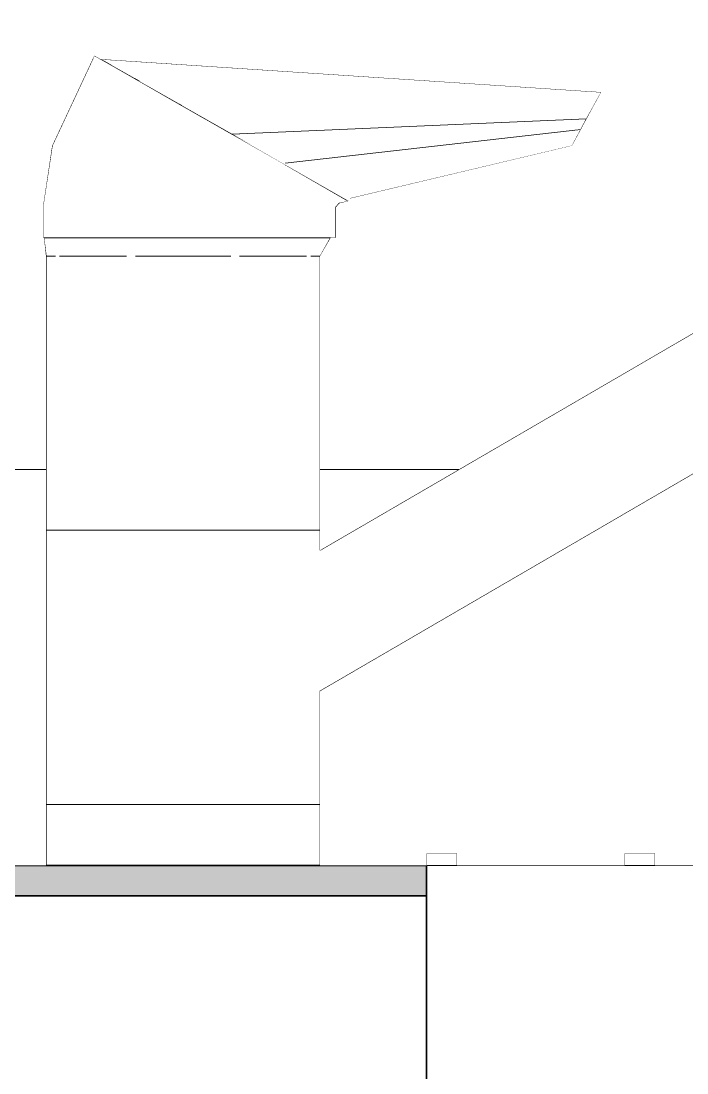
# Model space of a CAD drawing. Header units: millimetres. Extents: x -48147 to 1414029, y -496296 to 18123.
# Drawn here: x 1400560.2 to 1400669.5, y -477805.8 to -477633.2 of the extents above; entities that cross this region are included whole.
import ezdxf

# ---------------------------------------------------------------- set-up
doc = ezdxf.new("R2010")
doc.units = ezdxf.units.MM
doc.header["$MEASUREMENT"] = 0
doc.linetypes.add('Wipeout_Contour', pattern=[1000, 0, -1000])
for name, color, linetype in [('New_A-25-M_Wall_Ext', 7, 'Continuous'), ('New_A-25-M_Wall_Int', 7, 'Continuous'), ('New_A-35-M_FFE_Sanitary', 7, 'Continuous')]:
    doc.layers.add(name, color=color, linetype=linetype)
doc.layers.add('New_A-25-M_Wall_Ext_Pen_No__104', color=7, linetype='Continuous', lineweight=15, true_color=0xa6a6a6)
doc.layers.add('New_A-25-M_Wall_Ext_Pen_No__44', color=7, linetype='Continuous', lineweight=35, true_color=0x444444)
doc.layers.add('New_A-25-M_Wall_Ext_Pen_No__4', color=7, linetype='Continuous', lineweight=20)
doc.layers.add('New_A-35-M_FFE_Sanitary_Pen_No__89', color=8, linetype='Continuous', lineweight=20)

# ---------------------------------------------------------------- blocks, each defined once
blk = doc.blocks.new('Section Elem_195_2', base_point=(1372879, -490836.73))
at = {"color": 254, "linetype": 'Wipeout_Contour', "lineweight": 0, "ltscale": 115446099.1114904}
blk.add_wipeout([(1401266.78, -476111.73), (1400506.85, -476111.73), (1400506.85, -476366.73), (1400856.79, -476366.73), (1400856.79, -476367.73), (1400876.79, -476367.73), (1400876.79, -476936.73), (1400886.79, -476936.73), (1400890.68, -476937.24), (1400894.29, -476938.74), (1400897.4, -476941.13), (1400899.78, -476944.23), (1400901.28, -476947.85), (1400901.79, -476951.73), (1400901.79, -477021.73), (1400901.28, -477025.61), (1400899.78, -477029.23), (1400897.4, -477032.34), (1400894.29, -477034.72), (1400890.68, -477036.22), (1400886.79, -477036.73), (1400876.79, -477036.73), (1400876.79, -477086.73), (1400506.85, -477086.73), (1400506.85, -477124.73), (1400806.71, -477124.73), (1400806.71, -477415.73), (1400686.71, -477415.73), (1400686.71, -477674.97), (1400728.88, -477650.44), (1400760.44, -477641.73), (1400790.85, -477641.73), (1400797.11, -477644.42), (1400799.79, -477650.68), (1400799.79, -477666.73), (1400779.79, -477666.73), (1400779.79, -477661.73), (1400763.15, -477661.73), (1400736.7, -477669.03), (1400686.71, -477698.11), (1400686.71, -477706.73), (1400971.79, -477706.73), (1400971.79, -477771.73), (1400984.29, -477771.73), (1400984.29, -477769.73), (1400989.29, -477769.73), (1400989.29, -477771.73), (1401016.79, -477771.73), (1401016.79, -477769.73), (1401021.79, -477769.73), (1401021.79, -477771.73), (1401076.79, -477771.73), (1401076.79, -477776.73), (1401106.79, -477776.73), (1401106.79, -477816.73), (1401036.79, -477816.73), (1401036.79, -477817.73), (1401056.79, -477817.73), (1401056.79, -477946.73), (1401036.79, -477946.73), (1401036.79, -477947.73), (1401056.79, -477947.73), (1401056.79, -478046.73), (1401066.79, -478046.73), (1401072.53, -478047.87), (1401077.4, -478051.13), (1401080.65, -478055.99), (1401081.79, -478061.73), (1401081.79, -478131.73), (1401080.65, -478137.47), (1401077.4, -478142.34), (1401072.53, -478145.59), (1401066.79, -478146.73), (1401056.79, -478146.73), (1401056.79, -478536.73), (1401036.79, -478536.73), (1401036.79, -478686.73), (1401266.78, -478686.73)], dxfattribs=at).dxf.layer = 'New_A-25-M_Wall_Int'
blk = doc.blocks.new('Section Elem_244_2', base_point=(1372879, -490836.73))
at = {"color": 254, "linetype": 'Wipeout_Contour', "lineweight": 0, "ltscale": 4439333.94168092}
blk.add_wipeout([(1400571.99, -477639.33), (1400573.23, -477639.41), (1400572.22, -477638.83)], dxfattribs=at).dxf.layer = 'New_A-25-M_Wall_Ext'
at = {"color": 254, "linetype": 'Wipeout_Contour', "lineweight": 0, "ltscale": 5919246.524158891}
blk.add_wipeout([(1400564.29, -477771.73), (1400565.06, -477771.73), (1400565.06, -477761.73), (1400564.29, -477761.73)], dxfattribs=at).dxf.layer = 'New_A-25-M_Wall_Ext'
at = {"color": 254, "linetype": 'Wipeout_Contour', "lineweight": 0, "ltscale": 5920377.688096399}
blk.add_wipeout([(1401006.79, -477971.73), (1401006.79, -477776.73), (1400646.79, -477776.73), (1400646.79, -477971.73)], dxfattribs=at).dxf.layer = 'New_A-25-M_Wall_Ext'
at = {"color": 254, "linetype": 'Wipeout_Contour', "lineweight": 0, "ltscale": 5919252.230157773}
blk.add_wipeout([(1400565.06, -477771.73), (1400567.31, -477771.73), (1400567.31, -477761.73), (1400565.06, -477761.73)], dxfattribs=at).dxf.layer = 'New_A-25-M_Wall_Ext'
at = {"color": 254, "linetype": 'Wipeout_Contour', "lineweight": 0, "ltscale": 5919681.760850897}
blk.add_wipeout([(1400646.79, -477971.73), (1400646.79, -477776.73), (1400639.14, -477776.73), (1400639.14, -477971.73)], dxfattribs=at).dxf.layer = 'New_A-25-M_Wall_Ext'
at = {"color": 254, "linetype": 'Wipeout_Contour', "lineweight": 0, "ltscale": 5919211.011454621}
blk.add_wipeout([(1400564.29, -477761.73), (1400565.06, -477761.73), (1400565.06, -477716.73), (1400564.29, -477716.73)], dxfattribs=at).dxf.layer = 'New_A-25-M_Wall_Ext'
at = {"color": 254, "linetype": 'Wipeout_Contour', "lineweight": 0, "ltscale": 5919263.253303697}
blk.add_wipeout([(1400567.31, -477771.73), (1400570.88, -477771.73), (1400570.88, -477761.73), (1400567.31, -477761.73)], dxfattribs=at).dxf.layer = 'New_A-25-M_Wall_Ext'
at = {"color": 254, "linetype": 'Wipeout_Contour', "lineweight": 0, "ltscale": 5919654.991738098}
blk.add_wipeout([(1400639.14, -477971.73), (1400639.14, -477776.73), (1400632.65, -477776.73), (1400632.65, -477971.73)], dxfattribs=at).dxf.layer = 'New_A-25-M_Wall_Ext'
at = {"color": 254, "linetype": 'Wipeout_Contour', "lineweight": 0, "ltscale": 5919216.717487736}
blk.add_wipeout([(1400565.06, -477761.73), (1400567.31, -477761.73), (1400567.31, -477716.73), (1400565.06, -477716.73)], dxfattribs=at).dxf.layer = 'New_A-25-M_Wall_Ext'
at = {"color": 254, "linetype": 'Wipeout_Contour', "lineweight": 0, "ltscale": 5919278.842390574}
blk.add_wipeout([(1400570.88, -477771.73), (1400575.54, -477771.73), (1400575.54, -477761.73), (1400570.88, -477761.73)], dxfattribs=at).dxf.layer = 'New_A-25-M_Wall_Ext'
at = {"color": 254, "linetype": 'Wipeout_Contour', "lineweight": 0, "ltscale": 5919634.503554449}
blk.add_wipeout([(1400632.65, -477971.73), (1400632.65, -477776.73), (1400628.32, -477776.73), (1400628.32, -477971.73)], dxfattribs=at).dxf.layer = 'New_A-25-M_Wall_Ext'
at = {"layer": 'New_A-25-M_Wall_Ext_Pen_No__4', "linetype": 'Continuous'}
for p, q in [((1400564.29, -477761.73), (1400565.06, -477761.73)), ((1400564.29, -477771.73), (1400564.29, -477761.73))]:
    blk.add_line(p, q, dxfattribs=at)
at = {"color": 254, "linetype": 'Wipeout_Contour', "lineweight": 0, "ltscale": 5919152.902741332}
blk.add_wipeout([(1400564.29, -477716.73), (1400565.06, -477716.73), (1400565.06, -477671.73), (1400564.29, -477671.73)], dxfattribs=at).dxf.layer = 'New_A-25-M_Wall_Ext'
at = {"color": 254, "linetype": 'Wipeout_Contour', "lineweight": 0, "ltscale": 5919227.740699794}
blk.add_wipeout([(1400567.31, -477761.73), (1400570.88, -477761.73), (1400570.88, -477716.73), (1400567.31, -477716.73)], dxfattribs=at).dxf.layer = 'New_A-25-M_Wall_Ext'
at = {"color": 254, "linetype": 'Wipeout_Contour', "lineweight": 0, "ltscale": 5919297.935051456}
blk.add_wipeout([(1400575.54, -477771.73), (1400580.97, -477771.73), (1400580.97, -477761.73), (1400575.54, -477761.73)], dxfattribs=at).dxf.layer = 'New_A-25-M_Wall_Ext'
at = {"color": 254, "linetype": 'Wipeout_Contour', "lineweight": 0, "ltscale": 5919623.415431548}
blk.add_wipeout([(1400628.32, -477971.73), (1400628.32, -477776.73), (1400626.79, -477776.73), (1400626.79, -477971.73)], dxfattribs=at).dxf.layer = 'New_A-25-M_Wall_Ext'
at = {"layer": 'New_A-25-M_Wall_Ext_Pen_No__4', "linetype": 'Continuous'}
blk.add_line((1400565.06, -477761.73), (1400567.31, -477761.73), dxfattribs=at)
at = {"color": 254, "linetype": 'Wipeout_Contour', "lineweight": 0, "ltscale": 5919158.608830463}
blk.add_wipeout([(1400565.06, -477716.73), (1400567.31, -477716.73), (1400567.31, -477671.73), (1400565.06, -477671.73)], dxfattribs=at).dxf.layer = 'New_A-25-M_Wall_Ext'
at = {"color": 254, "linetype": 'Wipeout_Contour', "lineweight": 0, "ltscale": 5919243.329880198}
blk.add_wipeout([(1400570.88, -477761.73), (1400575.54, -477761.73), (1400575.54, -477716.73), (1400570.88, -477716.73)], dxfattribs=at).dxf.layer = 'New_A-25-M_Wall_Ext'
at = {"color": 254, "linetype": 'Wipeout_Contour', "lineweight": 0, "ltscale": 5919319.230156141}
blk.add_wipeout([(1400580.97, -477771.73), (1400586.79, -477771.73), (1400586.79, -477761.73), (1400580.97, -477761.73)], dxfattribs=at).dxf.layer = 'New_A-25-M_Wall_Ext'
at = {"color": 254, "linetype": 'Wipeout_Contour', "lineweight": 0, "ltscale": 5919494.252583265}
blk.add_wipeout([(1400626.79, -477776.73), (1400628.32, -477776.73), (1400628.32, -477771.73), (1400626.79, -477771.73)], dxfattribs=at).dxf.layer = 'New_A-25-M_Wall_Ext'
at = {"layer": 'New_A-25-M_Wall_Ext_Pen_No__4', "linetype": 'Continuous'}
for p, q in [((1400564.29, -477716.73), (1400565.06, -477716.73)), ((1400564.29, -477761.73), (1400564.29, -477716.73)), ((1400567.31, -477761.73), (1400570.88, -477761.73))]:
    blk.add_line(p, q, dxfattribs=at)
at = {"color": 254, "linetype": 'Wipeout_Contour', "lineweight": 0, "ltscale": 7398903.663136249}
blk.add_wipeout([(1400565.77, -477668.73), (1400563.96, -477668.73), (1400564.29, -477671.73), (1400566.01, -477671.73), (1400565.85, -477668.73)], dxfattribs=at).dxf.layer = 'New_A-25-M_Wall_Ext'
at = {"color": 254, "linetype": 'Wipeout_Contour', "lineweight": 0, "ltscale": 5919169.632150736}
blk.add_wipeout([(1400567.31, -477716.73), (1400570.88, -477716.73), (1400570.88, -477671.73), (1400567.31, -477671.73)], dxfattribs=at).dxf.layer = 'New_A-25-M_Wall_Ext'
at = {"color": 254, "linetype": 'Wipeout_Contour', "lineweight": 0, "ltscale": 5919262.422655627}
blk.add_wipeout([(1400575.54, -477761.73), (1400580.97, -477761.73), (1400580.97, -477716.73), (1400575.54, -477716.73)], dxfattribs=at).dxf.layer = 'New_A-25-M_Wall_Ext'
at = {"color": 254, "linetype": 'Wipeout_Contour', "lineweight": 0, "ltscale": 5919341.27648022}
blk.add_wipeout([(1400586.79, -477771.73), (1400592.62, -477771.73), (1400592.62, -477761.73), (1400586.79, -477761.73)], dxfattribs=at).dxf.layer = 'New_A-25-M_Wall_Ext'
at = {"color": 254, "linetype": 'Wipeout_Contour', "lineweight": 0, "ltscale": 5919505.340948103}
blk.add_wipeout([(1400628.32, -477776.73), (1400632.65, -477776.73), (1400632.65, -477771.73), (1400628.32, -477771.73)], dxfattribs=at).dxf.layer = 'New_A-25-M_Wall_Ext'
at = {"color": 254, "linetype": 'Wipeout_Contour', "lineweight": 0, "ltscale": 5919368.997368678}
blk.add_wipeout([(1400546.79, -477776.73), (1400546.79, -477816.73), (1400626.79, -477816.73), (1400626.79, -477776.73)], dxfattribs=at).dxf.layer = 'New_A-25-M_Wall_Ext'
at = {"layer": 'New_A-25-M_Wall_Ext_Pen_No__4', "linetype": 'Continuous'}
for p, q in [((1400564.29, -477716.73), (1400564.29, -477671.73)), ((1400565.06, -477716.73), (1400567.31, -477716.73)), ((1400570.88, -477761.73), (1400575.54, -477761.73))]:
    blk.add_line(p, q, dxfattribs=at)
at = {"layer": 'New_A-25-M_Wall_Ext_Pen_No__44', "linetype": 'Continuous'}
blk.add_line((1400626.79, -477776.73), (1400546.79, -477776.73), dxfattribs=at)
at = {"color": 254, "linetype": 'Wipeout_Contour', "lineweight": 0, "ltscale": 5919185.221484179}
blk.add_wipeout([(1400570.88, -477716.73), (1400575.54, -477716.73), (1400575.54, -477671.73), (1400570.88, -477671.73)], dxfattribs=at).dxf.layer = 'New_A-25-M_Wall_Ext'
at = {"color": 254, "linetype": 'Wipeout_Contour', "lineweight": 0, "ltscale": 5919283.717888072}
blk.add_wipeout([(1400580.97, -477761.73), (1400586.79, -477761.73), (1400586.79, -477716.73), (1400580.97, -477716.73)], dxfattribs=at).dxf.layer = 'New_A-25-M_Wall_Ext'
at = {"color": 254, "linetype": 'Wipeout_Contour', "lineweight": 0, "ltscale": 5919362.571603139}
blk.add_wipeout([(1400592.62, -477771.73), (1400598.04, -477771.73), (1400598.04, -477761.73), (1400592.62, -477761.73)], dxfattribs=at).dxf.layer = 'New_A-25-M_Wall_Ext'
at = {"color": 254, "linetype": 'Wipeout_Contour', "lineweight": 0, "ltscale": 5919525.82957879}
blk.add_wipeout([(1400632.65, -477776.73), (1400639.14, -477776.73), (1400639.14, -477771.73), (1400632.65, -477771.73)], dxfattribs=at).dxf.layer = 'New_A-25-M_Wall_Ext'
at = {"layer": 'New_A-25-M_Wall_Ext_Pen_No__4', "linetype": 'Continuous'}
for p, q in [((1400567.31, -477716.73), (1400570.88, -477716.73)), ((1400575.54, -477761.73), (1400580.97, -477761.73))]:
    blk.add_line(p, q, dxfattribs=at)
at = {"color": 254, "linetype": 'Wipeout_Contour', "lineweight": 0, "ltscale": 5919136.396376133}
blk.add_wipeout([(1400571.23, -477668.73), (1400565.85, -477668.73), (1400566.01, -477671.73), (1400570.88, -477671.73)], dxfattribs=at).dxf.layer = 'New_A-25-M_Wall_Ext'
at = {"color": 254, "linetype": 'Wipeout_Contour', "lineweight": 0, "ltscale": 5919204.31444704}
blk.add_wipeout([(1400575.54, -477716.73), (1400580.97, -477716.73), (1400580.97, -477671.73), (1400575.54, -477671.73)], dxfattribs=at).dxf.layer = 'New_A-25-M_Wall_Ext'
at = {"color": 254, "linetype": 'Wipeout_Contour', "lineweight": 0, "ltscale": 5919305.764344416}
blk.add_wipeout([(1400586.79, -477761.73), (1400592.62, -477761.73), (1400592.62, -477716.73), (1400586.79, -477716.73)], dxfattribs=at).dxf.layer = 'New_A-25-M_Wall_Ext'
at = {"color": 254, "linetype": 'Wipeout_Contour', "lineweight": 0, "ltscale": 5919381.664295679}
blk.add_wipeout([(1400598.04, -477771.73), (1400602.7, -477771.73), (1400602.7, -477761.73), (1400598.04, -477761.73)], dxfattribs=at).dxf.layer = 'New_A-25-M_Wall_Ext'
at = {"color": 254, "linetype": 'Wipeout_Contour', "lineweight": 0, "ltscale": 5919496.315471729}
blk.add_wipeout([(1400626.79, -477771.73), (1400631.79, -477771.73), (1400631.79, -477769.73), (1400626.79, -477769.73)], dxfattribs=at).dxf.layer = 'New_A-25-M_Wall_Ext'
at = {"color": 254, "linetype": 'Wipeout_Contour', "lineweight": 0, "ltscale": 5919552.599275667}
blk.add_wipeout([(1400639.14, -477776.73), (1400646.79, -477776.73), (1400646.79, -477771.73), (1400639.14, -477771.73)], dxfattribs=at).dxf.layer = 'New_A-25-M_Wall_Ext'
at = {"layer": 'New_A-25-M_Wall_Ext_Pen_No__4', "linetype": 'Continuous'}
for p, q in [((1400564.29, -477671.73), (1400565.06, -477671.73)), ((1400565.06, -477671.73), (1400565.83, -477671.73)), ((1400566.51, -477671.73), (1400567.31, -477671.73)), ((1400570.88, -477716.73), (1400575.54, -477716.73)), ((1400580.97, -477761.73), (1400586.79, -477761.73)), ((1400626.79, -477769.73), (1400631.79, -477769.73)), ((1400626.79, -477771.73), (1400626.79, -477769.73)), ((1400631.79, -477771.73), (1400631.79, -477769.73)), ((1400626.79, -477771.73), (1400628.32, -477771.73)), ((1400628.32, -477771.73), (1400632.65, -477771.73)), ((1400632.65, -477771.73), (1400639.14, -477771.73))]:
    blk.add_line(p, q, dxfattribs=at)
at = {"layer": 'New_A-25-M_Wall_Ext_Pen_No__44', "linetype": 'Continuous', "flags": 128}
blk.add_lwpolyline([(1400626.79, -477771.73), (1400626.79, -477776.73), (1400626.79, -477971.73)], dxfattribs=at)
at = {"color": 254, "linetype": 'Wipeout_Contour', "lineweight": 0, "ltscale": 4439336.430940972}
blk.add_wipeout([(1400563.79, -477668.73), (1400565.77, -477663.73), (1400563.79, -477663.73)], dxfattribs=at).dxf.layer = 'New_A-25-M_Wall_Ext'
at = {"color": 254, "linetype": 'Wipeout_Contour', "lineweight": 0, "ltscale": 7398947.31098679}
blk.add_wipeout([(1400571.23, -477668.73), (1400570.88, -477671.73), (1400578.18, -477671.73), (1400579.29, -477668.73), (1400571.41, -477668.73)], dxfattribs=at).dxf.layer = 'New_A-25-M_Wall_Ext'
at = {"color": 254, "linetype": 'Wipeout_Contour', "lineweight": 0, "ltscale": 5919225.609888537}
blk.add_wipeout([(1400580.97, -477716.73), (1400586.79, -477716.73), (1400586.79, -477671.73), (1400580.97, -477671.73)], dxfattribs=at).dxf.layer = 'New_A-25-M_Wall_Ext'
at = {"color": 254, "linetype": 'Wipeout_Contour', "lineweight": 0, "ltscale": 5919327.059595091}
blk.add_wipeout([(1400592.62, -477761.73), (1400598.04, -477761.73), (1400598.04, -477716.73), (1400592.62, -477716.73)], dxfattribs=at).dxf.layer = 'New_A-25-M_Wall_Ext'
at = {"color": 254, "linetype": 'Wipeout_Contour', "lineweight": 0, "ltscale": 5919397.253419314}
blk.add_wipeout([(1400602.7, -477771.73), (1400606.28, -477771.73), (1400606.28, -477761.73), (1400602.7, -477761.73)], dxfattribs=at).dxf.layer = 'New_A-25-M_Wall_Ext'
at = {"color": 254, "linetype": 'Wipeout_Contour', "lineweight": 0, "ltscale": 5920248.541702124}
blk.add_wipeout([(1400646.79, -477776.73), (1401006.79, -477776.73), (1401006.79, -477771.73), (1400646.79, -477771.73)], dxfattribs=at).dxf.layer = 'New_A-25-M_Wall_Ext'
at = {"layer": 'New_A-25-M_Wall_Ext_Pen_No__4', "linetype": 'Continuous'}
for p, q in [((1400567.31, -477671.73), (1400570.88, -477671.73)), ((1400570.88, -477671.73), (1400575.54, -477671.73)), ((1400575.54, -477716.73), (1400580.97, -477716.73)), ((1400586.79, -477761.73), (1400592.62, -477761.73)), ((1400639.14, -477771.73), (1400646.79, -477771.73))]:
    blk.add_line(p, q, dxfattribs=at)
at = {"color": 254, "linetype": 'Wipeout_Contour', "lineweight": 0, "ltscale": 4439339.294432001}
blk.add_wipeout([(1400565.77, -477663.73), (1400563.79, -477668.73), (1400565.77, -477668.73)], dxfattribs=at).dxf.layer = 'New_A-25-M_Wall_Ext'
at = {"color": 254, "linetype": 'Wipeout_Contour', "lineweight": 0, "ltscale": 5919247.656561307}
blk.add_wipeout([(1400586.79, -477716.73), (1400592.62, -477716.73), (1400592.62, -477671.73), (1400586.79, -477671.73)], dxfattribs=at).dxf.layer = 'New_A-25-M_Wall_Ext'
at = {"color": 254, "linetype": 'Wipeout_Contour', "lineweight": 0, "ltscale": 10358857.10637384}
blk.add_wipeout([(1400598.04, -477716.73), (1400598.04, -477761.73), (1400602.7, -477761.73), (1400602.7, -477735.9), (1400602.59, -477735.47), (1400602.7, -477734.91), (1400602.7, -477716.73)], dxfattribs=at).dxf.layer = 'New_A-25-M_Wall_Ext'
at = {"color": 254, "linetype": 'Wipeout_Contour', "lineweight": 0, "ltscale": 5919408.276597466}
blk.add_wipeout([(1400606.28, -477771.73), (1400608.53, -477771.73), (1400608.53, -477761.73), (1400606.28, -477761.73)], dxfattribs=at).dxf.layer = 'New_A-25-M_Wall_Ext'
at = {"color": 254, "linetype": 'Wipeout_Contour', "lineweight": 0, "ltscale": 5919619.354337588}
blk.add_wipeout([(1400659.29, -477771.73), (1400664.29, -477771.73), (1400664.29, -477769.73), (1400659.29, -477769.73)], dxfattribs=at).dxf.layer = 'New_A-25-M_Wall_Ext'
at = {"layer": 'New_A-25-M_Wall_Ext_Pen_No__4', "linetype": 'Continuous'}
for p, q in [((1400564.29, -477671.73), (1400563.96, -477668.73)), ((1400580.97, -477716.73), (1400586.79, -477716.73)), ((1400592.62, -477761.73), (1400598.04, -477761.73)), ((1400659.29, -477769.73), (1400664.29, -477769.73)), ((1400659.29, -477771.73), (1400659.29, -477769.73)), ((1400664.29, -477771.73), (1400664.29, -477769.73)), ((1400646.79, -477771.73), (1401006.79, -477771.73))]:
    blk.add_line(p, q, dxfattribs=at)
at = {"color": 254, "linetype": 'Wipeout_Contour', "lineweight": 0, "ltscale": 4439345.51170237}
blk.add_wipeout([(1400565.77, -477668.73), (1400571.41, -477663.73), (1400565.77, -477663.73)], dxfattribs=at).dxf.layer = 'New_A-25-M_Wall_Ext'
at = {"color": 254, "linetype": 'Wipeout_Contour', "lineweight": 0, "ltscale": 7398986.877927372}
blk.add_wipeout([(1400579.29, -477668.73), (1400578.18, -477671.73), (1400586.79, -477671.73), (1400588.79, -477668.73), (1400579.84, -477668.73)], dxfattribs=at).dxf.layer = 'New_A-25-M_Wall_Ext'
at = {"color": 254, "linetype": 'Wipeout_Contour', "lineweight": 0, "ltscale": 5919268.952021031}
blk.add_wipeout([(1400592.62, -477716.73), (1400598.04, -477716.73), (1400598.04, -477671.73), (1400592.62, -477671.73)], dxfattribs=at).dxf.layer = 'New_A-25-M_Wall_Ext'
at = {"color": 254, "linetype": 'Wipeout_Contour', "lineweight": 0, "ltscale": 10358852.39580805}
blk.add_wipeout([(1400602.7, -477716.73), (1400602.7, -477734.91), (1400603.05, -477732.21), (1400604.28, -477728.7), (1400606.23, -477725.17), (1400606.28, -477725.11), (1400606.28, -477716.73)], dxfattribs=at).dxf.layer = 'New_A-25-M_Wall_Ext'
at = {"color": 254, "linetype": 'Wipeout_Contour', "lineweight": 0, "ltscale": 13318577.24974996}
blk.add_wipeout([(1400602.7, -477761.73), (1400606.28, -477761.73), (1400606.28, -477741.54), (1400606.23, -477741.53), (1400604.28, -477740.27), (1400604.2, -477740.31), (1400603.04, -477738.2), (1400603.05, -477738.19), (1400602.7, -477735.9)], dxfattribs=at).dxf.layer = 'New_A-25-M_Wall_Ext'
at = {"color": 254, "linetype": 'Wipeout_Contour', "lineweight": 0, "ltscale": 5919413.982615679}
blk.add_wipeout([(1400608.53, -477771.73), (1400609.29, -477771.73), (1400609.29, -477761.73), (1400608.53, -477761.73)], dxfattribs=at).dxf.layer = 'New_A-25-M_Wall_Ext'
at = {"layer": 'New_A-25-M_Wall_Ext_Pen_No__104', "linetype": 'Continuous'}
blk.add_hatch(color=256, dxfattribs=at).paths.add_polyline_path([(1400526.79, -477776.73), (1400626.79, -477776.73), (1400626.79, -477771.73), (1400526.79, -477771.73)])
at = {"layer": 'New_A-25-M_Wall_Ext_Pen_No__4', "linetype": 'Continuous'}
for p, q in [((1400575.54, -477671.73), (1400577.52, -477671.73)), ((1400578.97, -477671.73), (1400580.97, -477671.73)), ((1400586.79, -477716.73), (1400592.62, -477716.73)), ((1400598.04, -477761.73), (1400602.7, -477761.73))]:
    blk.add_line(p, q, dxfattribs=at)
at = {"layer": 'New_A-25-M_Wall_Ext_Pen_No__44', "linetype": 'Continuous'}
blk.add_line((1400626.79, -477771.73), (1400526.79, -477771.73), dxfattribs=at)
at = {"color": 254, "linetype": 'Wipeout_Contour', "lineweight": 0, "ltscale": 4439351.836387597}
blk.add_wipeout([(1400571.41, -477663.73), (1400565.77, -477668.73), (1400571.41, -477668.73)], dxfattribs=at).dxf.layer = 'New_A-25-M_Wall_Ext'
at = {"color": 254, "linetype": 'Wipeout_Contour', "lineweight": 0, "ltscale": 5919288.045015543}
blk.add_wipeout([(1400598.04, -477716.73), (1400602.7, -477716.73), (1400602.7, -477671.73), (1400598.04, -477671.73)], dxfattribs=at).dxf.layer = 'New_A-25-M_Wall_Ext'
at = {"color": 254, "linetype": 'Wipeout_Contour', "lineweight": 0, "ltscale": 7399185.732617661}
blk.add_wipeout([(1400606.28, -477716.73), (1400606.28, -477725.11), (1400607.62, -477722.52), (1400608.53, -477721.35), (1400608.53, -477716.73)], dxfattribs=at).dxf.layer = 'New_A-25-M_Wall_Ext'
at = {"color": 254, "linetype": 'Wipeout_Contour', "lineweight": 0, "ltscale": 7399233.406650578}
blk.add_wipeout([(1400606.28, -477761.73), (1400608.53, -477761.73), (1400608.53, -477742.69), (1400607.62, -477742.56), (1400606.28, -477741.54)], dxfattribs=at).dxf.layer = 'New_A-25-M_Wall_Ext'
at = {"layer": 'New_A-25-M_Wall_Ext_Pen_No__4', "linetype": 'Continuous'}
for p, q in [((1400563.79, -477668.73), (1400565.77, -477668.73)), ((1400592.62, -477716.73), (1400598.04, -477716.73)), ((1400602.7, -477761.73), (1400606.28, -477761.73))]:
    blk.add_line(p, q, dxfattribs=at)
at = {"color": 254, "linetype": 'Wipeout_Contour', "lineweight": 0, "ltscale": 4439330.833848656}
blk.add_wipeout([(1400563.79, -477663.73), (1400567.24, -477654.02), (1400565.3, -477653.63)], dxfattribs=at).dxf.layer = 'New_A-25-M_Wall_Ext'
at = {"color": 254, "linetype": 'Wipeout_Contour', "lineweight": 0, "ltscale": 4439364.163954981}
blk.add_wipeout([(1400571.41, -477668.73), (1400579.84, -477663.73), (1400571.41, -477663.73)], dxfattribs=at).dxf.layer = 'New_A-25-M_Wall_Ext'
at = {"color": 254, "linetype": 'Wipeout_Contour', "lineweight": 0, "ltscale": 7399030.47829176}
blk.add_wipeout([(1400588.79, -477668.73), (1400586.79, -477671.73), (1400595.4, -477671.73), (1400598.3, -477668.73), (1400589.79, -477668.73)], dxfattribs=at).dxf.layer = 'New_A-25-M_Wall_Ext'
at = {"color": 254, "linetype": 'Wipeout_Contour', "lineweight": 0, "ltscale": 5919303.634385735}
blk.add_wipeout([(1400602.7, -477716.73), (1400606.28, -477716.73), (1400606.28, -477671.73), (1400602.7, -477671.73)], dxfattribs=at).dxf.layer = 'New_A-25-M_Wall_Ext'
at = {"color": 254, "linetype": 'Wipeout_Contour', "lineweight": 0, "ltscale": 7399190.668952563}
blk.add_wipeout([(1400608.53, -477721.35), (1400608.75, -477720.71), (1400609.29, -477720), (1400609.29, -477716.73), (1400608.53, -477716.73)], dxfattribs=at).dxf.layer = 'New_A-25-M_Wall_Ext'
at = {"color": 254, "linetype": 'Wipeout_Contour', "lineweight": 0, "ltscale": 7399241.127009489}
blk.add_wipeout([(1400608.75, -477743.06), (1400608.53, -477742.69), (1400608.53, -477761.73), (1400609.29, -477761.73), (1400609.29, -477743.14)], dxfattribs=at).dxf.layer = 'New_A-25-M_Wall_Ext'
at = {"layer": 'New_A-25-M_Wall_Ext_Pen_No__4', "linetype": 'Continuous'}
for p, q in [((1400580.97, -477671.73), (1400586.79, -477671.73)), ((1400586.79, -477671.73), (1400592.62, -477671.73)), ((1400606.28, -477761.73), (1400608.53, -477761.73)), ((1400608.53, -477761.73), (1400609.29, -477761.73)), ((1400609.29, -477771.73), (1400609.29, -477761.73))]:
    blk.add_line(p, q, dxfattribs=at)
at = {"color": 254, "linetype": 'Wipeout_Contour', "lineweight": 0, "ltscale": 4439334.722683033}
blk.add_wipeout([(1400567.24, -477654.02), (1400563.79, -477663.73), (1400565.77, -477663.73)], dxfattribs=at).dxf.layer = 'New_A-25-M_Wall_Ext'
at = {"color": 254, "linetype": 'Wipeout_Contour', "lineweight": 0, "ltscale": 4439373.137722012}
blk.add_wipeout([(1400579.84, -477663.73), (1400571.41, -477668.73), (1400579.84, -477668.73)], dxfattribs=at).dxf.layer = 'New_A-25-M_Wall_Ext'
at = {"color": 254, "linetype": 'Wipeout_Contour', "lineweight": 0, "ltscale": 7399065.742705677}
blk.add_wipeout([(1400598.3, -477668.73), (1400595.4, -477671.73), (1400602.7, -477671.73), (1400600.73, -477668.73), (1400599.74, -477668.73)], dxfattribs=at).dxf.layer = 'New_A-25-M_Wall_Ext'
at = {"color": 254, "linetype": 'Wipeout_Contour', "lineweight": 0, "ltscale": 5919314.657738229}
blk.add_wipeout([(1400606.28, -477716.73), (1400608.53, -477716.73), (1400608.53, -477671.73), (1400606.28, -477671.73)], dxfattribs=at).dxf.layer = 'New_A-25-M_Wall_Ext'
at = {"layer": 'New_A-25-M_Wall_Ext_Pen_No__4', "linetype": 'Continuous'}
for p, q in [((1400563.79, -477668.73), (1400563.79, -477663.73)), ((1400565.77, -477668.73), (1400571.41, -477668.73)), ((1400592.62, -477671.73), (1400594.62, -477671.73)), ((1400596.07, -477671.73), (1400598.04, -477671.73))]:
    blk.add_line(p, q, dxfattribs=at)
at = {"color": 254, "linetype": 'Wipeout_Contour', "lineweight": 0, "ltscale": 4439340.495973524}
blk.add_wipeout([(1400565.77, -477663.73), (1400572.77, -477655.13), (1400567.24, -477654.02)], dxfattribs=at).dxf.layer = 'New_A-25-M_Wall_Ext'
at = {"color": 254, "linetype": 'Wipeout_Contour', "lineweight": 0, "ltscale": 4439389.54807337}
blk.add_wipeout([(1400579.84, -477668.73), (1400589.79, -477663.73), (1400579.84, -477663.73)], dxfattribs=at).dxf.layer = 'New_A-25-M_Wall_Ext'
at = {"color": 254, "linetype": 'Wipeout_Contour', "lineweight": 0, "ltscale": 5919320.363846686}
blk.add_wipeout([(1400608.53, -477716.73), (1400609.29, -477716.73), (1400609.29, -477671.73), (1400608.53, -477671.73)], dxfattribs=at).dxf.layer = 'New_A-25-M_Wall_Ext'
at = {"color": 254, "linetype": 'Wipeout_Contour', "lineweight": 0, "ltscale": 5919110.23033658}
blk.add_wipeout([(1400565.3, -477653.63), (1400573.94, -477639.81), (1400573.24, -477639.42), (1400571.99, -477639.33)], dxfattribs=at).dxf.layer = 'New_A-25-M_Wall_Ext'
at = {"color": 254, "linetype": 'Wipeout_Contour', "lineweight": 0, "ltscale": 4439347.298693829}
blk.add_wipeout([(1400572.77, -477655.13), (1400565.77, -477663.73), (1400571.41, -477663.73)], dxfattribs=at).dxf.layer = 'New_A-25-M_Wall_Ext'
at = {"color": 254, "linetype": 'Wipeout_Contour', "lineweight": 0, "ltscale": 4439399.955511125}
blk.add_wipeout([(1400589.79, -477663.73), (1400579.84, -477668.73), (1400589.79, -477668.73)], dxfattribs=at).dxf.layer = 'New_A-25-M_Wall_Ext'
at = {"color": 254, "linetype": 'Wipeout_Contour', "lineweight": 0, "ltscale": 5919283.232363579}
blk.add_wipeout([(1400602.7, -477671.73), (1400607.58, -477671.73), (1400610.46, -477668.73), (1400608.83, -477668.73)], dxfattribs=at).dxf.layer = 'New_A-25-M_Wall_Ext'
at = {"layer": 'New_A-25-M_Wall_Ext_Pen_No__4', "linetype": 'Continuous'}
blk.add_line((1400571.41, -477668.73), (1400579.84, -477668.73), dxfattribs=at)
at = {"color": 254, "linetype": 'Wipeout_Contour', "lineweight": 0, "ltscale": 4439333.216936802}
blk.add_wipeout([(1400573.94, -477639.81), (1400565.3, -477653.63), (1400567.24, -477654.02)], dxfattribs=at).dxf.layer = 'New_A-25-M_Wall_Ext'
at = {"color": 254, "linetype": 'Wipeout_Contour', "lineweight": 0, "ltscale": 4439359.87077404}
blk.add_wipeout([(1400571.41, -477663.73), (1400581.04, -477656.78), (1400572.77, -477655.13)], dxfattribs=at).dxf.layer = 'New_A-25-M_Wall_Ext'
at = {"color": 254, "linetype": 'Wipeout_Contour', "lineweight": 0, "ltscale": 4439417.79956443}
blk.add_wipeout([(1400589.79, -477668.73), (1400599.74, -477663.73), (1400589.79, -477663.73)], dxfattribs=at).dxf.layer = 'New_A-25-M_Wall_Ext'
at = {"color": 254, "linetype": 'Wipeout_Contour', "lineweight": 0, "ltscale": 4439452.935592337}
blk.add_wipeout([(1400600.73, -477668.73), (1400602.7, -477671.73), (1400608.83, -477668.73)], dxfattribs=at).dxf.layer = 'New_A-25-M_Wall_Ext'
at = {"layer": 'New_A-25-M_Wall_Ext_Pen_No__4', "linetype": 'Continuous'}
blk.add_line((1400563.79, -477663.73), (1400565.3, -477653.63), dxfattribs=at)
at = {"color": 254, "linetype": 'Wipeout_Contour', "lineweight": 0, "ltscale": 4439341.882637807}
blk.add_wipeout([(1400567.24, -477654.02), (1400578.83, -477642.61), (1400573.94, -477639.81)], dxfattribs=at).dxf.layer = 'New_A-25-M_Wall_Ext'
at = {"color": 254, "linetype": 'Wipeout_Contour', "lineweight": 0, "ltscale": 4439368.912622526}
blk.add_wipeout([(1400581.04, -477656.78), (1400571.41, -477663.73), (1400579.84, -477663.73)], dxfattribs=at).dxf.layer = 'New_A-25-M_Wall_Ext'
at = {"color": 254, "linetype": 'Wipeout_Contour', "lineweight": 0, "ltscale": 4439428.206996315}
blk.add_wipeout([(1400599.74, -477663.73), (1400589.79, -477668.73), (1400599.74, -477668.73)], dxfattribs=at).dxf.layer = 'New_A-25-M_Wall_Ext'
at = {"color": 254, "linetype": 'Wipeout_Contour', "lineweight": 0, "ltscale": 5919291.632179234}
blk.add_wipeout([(1400607.58, -477671.73), (1400609.29, -477671.73), (1400611.03, -477668.73), (1400610.46, -477668.73)], dxfattribs=at).dxf.layer = 'New_A-25-M_Wall_Ext'
at = {"layer": 'New_A-25-M_Wall_Ext_Pen_No__4', "linetype": 'Continuous'}
blk.add_line((1400579.84, -477668.73), (1400589.79, -477668.73), dxfattribs=at)
at = {"color": 254, "linetype": 'Wipeout_Contour', "lineweight": 0, "ltscale": 4439331.805719328}
blk.add_wipeout([(1400571.94, -477639.33), (1400571.98, -477639.35), (1400571.99, -477639.33)], dxfattribs=at).dxf.layer = 'New_A-25-M_Wall_Ext'
at = {"color": 254, "linetype": 'Wipeout_Contour', "lineweight": 0, "ltscale": 4439346.042467911}
blk.add_wipeout([(1400578.83, -477642.61), (1400567.24, -477654.02), (1400572.77, -477655.13)], dxfattribs=at).dxf.layer = 'New_A-25-M_Wall_Ext'
at = {"color": 254, "linetype": 'Wipeout_Contour', "lineweight": 0, "ltscale": 4439386.139661123}
blk.add_wipeout([(1400579.84, -477663.73), (1400590.79, -477658.73), (1400581.04, -477656.78)], dxfattribs=at).dxf.layer = 'New_A-25-M_Wall_Ext'
at = {"color": 254, "linetype": 'Wipeout_Contour', "lineweight": 0, "ltscale": 4439448.133754335}
blk.add_wipeout([(1400599.74, -477668.73), (1400611.89, -477663.73), (1400599.74, -477663.73)], dxfattribs=at).dxf.layer = 'New_A-25-M_Wall_Ext'
at = {"color": 254, "linetype": 'Wipeout_Contour', "lineweight": 0, "ltscale": 4439361.449387157}
blk.add_wipeout([(1400572.77, -477655.13), (1400586.15, -477646.8), (1400578.83, -477642.61)], dxfattribs=at).dxf.layer = 'New_A-25-M_Wall_Ext'
at = {"color": 254, "linetype": 'Wipeout_Contour', "lineweight": 0, "ltscale": 4439396.146566951}
blk.add_wipeout([(1400590.79, -477658.73), (1400579.84, -477663.73), (1400589.79, -477663.73)], dxfattribs=at).dxf.layer = 'New_A-25-M_Wall_Ext'
at = {"color": 254, "linetype": 'Wipeout_Contour', "lineweight": 0, "ltscale": 4439460.623854847}
blk.add_wipeout([(1400611.89, -477663.73), (1400599.74, -477668.73), (1400611.89, -477668.73)], dxfattribs=at).dxf.layer = 'New_A-25-M_Wall_Ext'
at = {"layer": 'New_A-25-M_Wall_Ext_Pen_No__4', "linetype": 'Continuous'}
blk.add_line((1400589.79, -477668.73), (1400599.74, -477668.73), dxfattribs=at)
at = {"color": 254, "linetype": 'Wipeout_Contour', "lineweight": 0, "ltscale": 5919197.302110936}
blk.add_wipeout([(1400573.24, -477639.42), (1400573.94, -477639.81), (1400574.86, -477640.34), (1400655.2, -477645.27)], dxfattribs=at).dxf.layer = 'New_A-25-M_Wall_Ext'
at = {"color": 254, "linetype": 'Wipeout_Contour', "lineweight": 0, "ltscale": 4439368.116515459}
blk.add_wipeout([(1400586.15, -477646.8), (1400572.77, -477655.13), (1400581.04, -477656.78)], dxfattribs=at).dxf.layer = 'New_A-25-M_Wall_Ext'
at = {"color": 254, "linetype": 'Wipeout_Contour', "lineweight": 0, "ltscale": 4439415.335653374}
blk.add_wipeout([(1400589.79, -477663.73), (1400600.55, -477660.68), (1400590.79, -477658.73)], dxfattribs=at).dxf.layer = 'New_A-25-M_Wall_Ext'
at = {"color": 254, "linetype": 'Wipeout_Contour', "lineweight": 0, "ltscale": 4439493.322467}
blk.add_wipeout([(1400571.94, -477639.33), (1400655.2, -477645.27), (1400655.43, -477644.83)], dxfattribs=at).dxf.layer = 'New_A-25-M_Wall_Ext'
at = {"color": 254, "linetype": 'Wipeout_Contour', "lineweight": 0, "ltscale": 4439387.992370337}
blk.add_wipeout([(1400581.04, -477656.78), (1400594.79, -477651.73), (1400586.15, -477646.8)], dxfattribs=at).dxf.layer = 'New_A-25-M_Wall_Ext'
at = {"color": 254, "linetype": 'Wipeout_Contour', "lineweight": 0, "ltscale": 4439424.829612373}
blk.add_wipeout([(1400600.55, -477660.68), (1400589.79, -477663.73), (1400599.74, -477663.73)], dxfattribs=at).dxf.layer = 'New_A-25-M_Wall_Ext'
at = {"layer": 'New_A-25-M_Wall_Ext_Pen_No__4', "linetype": 'Continuous'}
for p, q in [((1400565.3, -477653.63), (1400571.98, -477639.35)), ((1400571.99, -477639.33), (1400572.22, -477638.83)), ((1400572.22, -477638.83), (1400573.94, -477639.81))]:
    blk.add_line(p, q, dxfattribs=at)
at = {"color": 254, "linetype": 'Wipeout_Contour', "lineweight": 0, "ltscale": 5919209.902868715}
blk.add_wipeout([(1400654.72, -477646.15), (1400574.89, -477640.36), (1400578.83, -477642.61), (1400579.51, -477643)], dxfattribs=at).dxf.layer = 'New_A-25-M_Wall_Ext'
at = {"color": 254, "linetype": 'Wipeout_Contour', "lineweight": 0, "ltscale": 4439395.989840226}
blk.add_wipeout([(1400594.79, -477651.73), (1400581.04, -477656.78), (1400590.79, -477658.73)], dxfattribs=at).dxf.layer = 'New_A-25-M_Wall_Ext'
at = {"color": 254, "linetype": 'Wipeout_Contour', "lineweight": 0, "ltscale": 4439446.816957384}
blk.add_wipeout([(1400599.74, -477663.73), (1400612.46, -477663.07), (1400600.55, -477660.68)], dxfattribs=at).dxf.layer = 'New_A-25-M_Wall_Ext'
at = {"color": 254, "linetype": 'Wipeout_Contour', "lineweight": 0, "ltscale": 5919276.950512389}
blk.add_wipeout([(1400655.2, -477645.27), (1400574.86, -477640.34), (1400574.89, -477640.36), (1400654.72, -477646.15)], dxfattribs=at).dxf.layer = 'New_A-25-M_Wall_Ext'
at = {"color": 254, "linetype": 'Wipeout_Contour', "lineweight": 0, "ltscale": 4439417.516768123}
blk.add_wipeout([(1400590.79, -477658.73), (1400603.43, -477656.67), (1400594.79, -477651.73)], dxfattribs=at).dxf.layer = 'New_A-25-M_Wall_Ext'
at = {"color": 254, "linetype": 'Wipeout_Contour', "lineweight": 0, "ltscale": 4439457.763810805}
blk.add_wipeout([(1400612.46, -477663.07), (1400599.74, -477663.73), (1400611.89, -477663.73)], dxfattribs=at).dxf.layer = 'New_A-25-M_Wall_Ext'
at = {"color": 254, "linetype": 'Wipeout_Contour', "lineweight": 0, "ltscale": 5919231.307373022}
blk.add_wipeout([(1400654, -477647.47), (1400579.54, -477643.01), (1400586.15, -477646.8), (1400586.49, -477646.99)], dxfattribs=at).dxf.layer = 'New_A-25-M_Wall_Ext'
at = {"color": 254, "linetype": 'Wipeout_Contour', "lineweight": 0, "ltscale": 4439425.361704662}
blk.add_wipeout([(1400603.43, -477656.67), (1400590.79, -477658.73), (1400600.55, -477660.68)], dxfattribs=at).dxf.layer = 'New_A-25-M_Wall_Ext'
at = {"color": 254, "linetype": 'Wipeout_Contour', "lineweight": 0, "ltscale": 5919286.995367639}
blk.add_wipeout([(1400654.72, -477646.15), (1400579.51, -477643), (1400579.54, -477643.01), (1400654, -477647.47)], dxfattribs=at).dxf.layer = 'New_A-25-M_Wall_Ext'
at = {"color": 254, "linetype": 'Wipeout_Contour', "lineweight": 0, "ltscale": 4439449.165011334}
blk.add_wipeout([(1400600.55, -477660.68), (1400613.98, -477662.7), (1400603.43, -477656.67)], dxfattribs=at).dxf.layer = 'New_A-25-M_Wall_Ext'
at = {"layer": 'New_A-25-M_Wall_Ext_Pen_No__4', "linetype": 'Continuous'}
for p, q in [((1400573.23, -477639.41), (1400655.43, -477644.83)), ((1400573.94, -477639.81), (1400578.83, -477642.61)), ((1400655.43, -477644.83), (1400655.2, -477645.27))]:
    blk.add_line(p, q, dxfattribs=at)
at = {"color": 254, "linetype": 'Wipeout_Contour', "lineweight": 0, "ltscale": 4439454.342367058}
blk.add_wipeout([(1400586.51, -477647), (1400594.79, -477651.73), (1400653.05, -477649.23)], dxfattribs=at).dxf.layer = 'New_A-25-M_Wall_Ext'
at = {"color": 254, "linetype": 'Wipeout_Contour', "lineweight": 0, "ltscale": 4439459.199942125}
blk.add_wipeout([(1400613.98, -477662.7), (1400600.55, -477660.68), (1400612.46, -477663.07)], dxfattribs=at).dxf.layer = 'New_A-25-M_Wall_Ext'
at = {"color": 254, "linetype": 'Wipeout_Contour', "lineweight": 0, "ltscale": 5919302.043591794}
blk.add_wipeout([(1400654, -477647.47), (1400586.49, -477646.99), (1400586.51, -477647), (1400653.05, -477649.23)], dxfattribs=at).dxf.layer = 'New_A-25-M_Wall_Ext'
at = {"color": 254, "linetype": 'Wipeout_Contour', "lineweight": 0, "ltscale": 4439473.045833895}
blk.add_wipeout([(1400594.79, -477651.73), (1400603.54, -477656.48), (1400652.09, -477650.98)], dxfattribs=at).dxf.layer = 'New_A-25-M_Wall_Ext'
at = {"layer": 'New_A-25-M_Wall_Ext_Pen_No__4', "linetype": 'Continuous'}
for p, q in [((1400578.83, -477642.61), (1400586.15, -477646.8)), ((1400655.2, -477645.27), (1400654.72, -477646.15)), ((1400654.72, -477646.15), (1400654, -477647.47))]:
    blk.add_line(p, q, dxfattribs=at)
at = {"color": 254, "linetype": 'Wipeout_Contour', "lineweight": 0, "ltscale": 4439516.961705233}
blk.add_wipeout([(1400594.79, -477651.73), (1400652.09, -477650.98), (1400653.05, -477649.23)], dxfattribs=at).dxf.layer = 'New_A-25-M_Wall_Ext'
at = {"color": 254, "linetype": 'Wipeout_Contour', "lineweight": 0, "ltscale": 4439494.320638475}
blk.add_wipeout([(1400603.54, -477656.48), (1400614.21, -477662.28), (1400650.66, -477653.62)], dxfattribs=at).dxf.layer = 'New_A-25-M_Wall_Ext'
at = {"layer": 'New_A-25-M_Wall_Ext_Pen_No__4', "linetype": 'Continuous'}
for p, q in [((1400586.15, -477646.8), (1400594.79, -477651.73)), ((1400654, -477647.47), (1400653.05, -477649.23))]:
    blk.add_line(p, q, dxfattribs=at)
at = {"color": 254, "linetype": 'Wipeout_Contour', "lineweight": 0, "ltscale": 4439525.871195137}
blk.add_wipeout([(1400603.54, -477656.48), (1400650.66, -477653.62), (1400652.09, -477650.98)], dxfattribs=at).dxf.layer = 'New_A-25-M_Wall_Ext'
at = {"color": 254, "linetype": 'Wipeout_Contour', "lineweight": 0, "ltscale": 5919536.497086202}
blk.add_wipeout([(1400608.75, -477720.71), (1400729.02, -477650.75), (1400728.88, -477650.44), (1400609.29, -477720)], dxfattribs=at).dxf.layer = 'New_A-25-M_Wall_Ext'
at = {"color": 254, "linetype": 'Wipeout_Contour', "lineweight": 0, "ltscale": 7399375.727314214}
blk.add_wipeout([(1400607.62, -477722.52), (1400729.41, -477651.68), (1400729.02, -477650.75), (1400608.75, -477720.71), (1400608.53, -477721.35)], dxfattribs=at).dxf.layer = 'New_A-25-M_Wall_Ext'
at = {"color": 254, "linetype": 'Wipeout_Contour', "lineweight": 0, "ltscale": 7399375.614737764}
blk.add_wipeout([(1400606.28, -477725.11), (1400606.23, -477725.17), (1400730.03, -477653.16), (1400729.41, -477651.68), (1400607.62, -477722.52)], dxfattribs=at).dxf.layer = 'New_A-25-M_Wall_Ext'
at = {"layer": 'New_A-25-M_Wall_Ext_Pen_No__4', "linetype": 'Continuous'}
for p, q in [((1400594.79, -477651.73), (1400653.05, -477649.23)), ((1400653.05, -477649.23), (1400652.09, -477650.98))]:
    blk.add_line(p, q, dxfattribs=at)
at = {"color": 254, "linetype": 'Wipeout_Contour', "lineweight": 0, "ltscale": 5919538.689310612}
blk.add_wipeout([(1400604.28, -477728.7), (1400730.84, -477655.08), (1400730.03, -477653.16), (1400606.23, -477725.17)], dxfattribs=at).dxf.layer = 'New_A-25-M_Wall_Ext'
at = {"layer": 'New_A-25-M_Wall_Ext_Pen_No__4', "linetype": 'Continuous'}
blk.add_line((1400652.09, -477650.98), (1400650.66, -477653.62), dxfattribs=at)
at = {"color": 254, "linetype": 'Wipeout_Contour', "lineweight": 0, "ltscale": 5919540.963939049}
blk.add_wipeout([(1400603.05, -477732.21), (1400731.78, -477657.33), (1400730.84, -477655.08), (1400604.28, -477728.7)], dxfattribs=at).dxf.layer = 'New_A-25-M_Wall_Ext'
at = {"color": 254, "linetype": 'Wipeout_Contour', "lineweight": 0, "ltscale": 7399382.88277306}
blk.add_wipeout([(1400602.7, -477734.91), (1400602.59, -477735.47), (1400732.79, -477659.73), (1400731.78, -477657.33), (1400603.05, -477732.21)], dxfattribs=at).dxf.layer = 'New_A-25-M_Wall_Ext'
at = {"layer": 'New_A-25-M_Wall_Ext_Pen_No__4', "linetype": 'Continuous'}
for p, q in [((1400594.79, -477651.73), (1400603.43, -477656.67)), ((1400603.54, -477656.48), (1400652.09, -477650.98))]:
    blk.add_line(p, q, dxfattribs=at)
at = {"color": 254, "linetype": 'Wipeout_Contour', "lineweight": 0, "ltscale": 7399388.598341186}
blk.add_wipeout([(1400732.79, -477659.73), (1400602.59, -477735.47), (1400602.7, -477735.9), (1400603.05, -477738.19), (1400733.8, -477662.14)], dxfattribs=at).dxf.layer = 'New_A-25-M_Wall_Ext'
at = {"color": 254, "linetype": 'Wipeout_Contour', "lineweight": 0, "ltscale": 5919556.740967251}
blk.add_wipeout([(1400603.04, -477738.2), (1400604.2, -477740.31), (1400734.75, -477664.38), (1400733.8, -477662.14)], dxfattribs=at).dxf.layer = 'New_A-25-M_Wall_Ext'
at = {"layer": 'New_A-25-M_Wall_Ext_Pen_No__4', "linetype": 'Continuous'}
for p, q in [((1400614.21, -477662.28), (1400650.66, -477653.62)), ((1400603.43, -477656.67), (1400613.98, -477662.7)), ((1400612.46, -477663.07), (1400613.98, -477662.7)), ((1400598.04, -477671.73), (1400602.7, -477671.73)), ((1400598.04, -477716.73), (1400602.7, -477716.73))]:
    blk.add_line(p, q, dxfattribs=at)
at = {"color": 254, "linetype": 'Wipeout_Contour', "lineweight": 0, "ltscale": 5919563.888872623}
blk.add_wipeout([(1400604.28, -477740.27), (1400606.23, -477741.53), (1400735.56, -477666.31), (1400734.75, -477664.38)], dxfattribs=at).dxf.layer = 'New_A-25-M_Wall_Ext'
at = {"layer": 'New_A-25-M_Wall_Ext_Pen_No__4', "linetype": 'Continuous'}
blk.add_line((1400611.89, -477663.73), (1400612.46, -477663.07), dxfattribs=at)
at = {"color": 254, "linetype": 'Wipeout_Contour', "lineweight": 0, "ltscale": 7399413.75026077}
blk.add_wipeout([(1400735.56, -477666.31), (1400606.23, -477741.53), (1400606.28, -477741.54), (1400607.62, -477742.56), (1400736.18, -477667.78)], dxfattribs=at).dxf.layer = 'New_A-25-M_Wall_Ext'
at = {"layer": 'New_A-25-M_Wall_Ext_Pen_No__4', "linetype": 'Continuous'}
for p, q in [((1400602.7, -477671.73), (1400606.28, -477671.73)), ((1400602.7, -477716.73), (1400606.28, -477716.73))]:
    blk.add_line(p, q, dxfattribs=at)
at = {"color": 254, "linetype": 'Wipeout_Contour', "lineweight": 0, "ltscale": 7399420.855697978}
blk.add_wipeout([(1400736.18, -477667.78), (1400607.62, -477742.56), (1400608.53, -477742.69), (1400608.75, -477743.06), (1400736.57, -477668.71)], dxfattribs=at).dxf.layer = 'New_A-25-M_Wall_Ext'
at = {"layer": 'New_A-25-M_Wall_Ext_Pen_No__4', "linetype": 'Continuous'}
blk.add_line((1400606.28, -477671.73), (1400607.08, -477671.73), dxfattribs=at)
at = {"color": 254, "linetype": 'Wipeout_Contour', "lineweight": 0, "ltscale": 5919577.52451521}
blk.add_wipeout([(1400736.57, -477668.71), (1400608.75, -477743.06), (1400609.29, -477743.14), (1400736.7, -477669.03)], dxfattribs=at).dxf.layer = 'New_A-25-M_Wall_Ext'
at = {"layer": 'New_A-25-M_Wall_Ext_Pen_No__4', "linetype": 'Continuous'}
for p, q in [((1400609.29, -477720), (1400728.88, -477650.44)), ((1400611.89, -477668.73), (1400611.89, -477663.73)), ((1400599.74, -477668.73), (1400611.89, -477668.73)), ((1400609.29, -477671.73), (1400611.03, -477668.73)), ((1400609.29, -477743.14), (1400736.7, -477669.03)), ((1400607.76, -477671.73), (1400608.53, -477671.73)), ((1400608.53, -477671.73), (1400609.29, -477671.73)), ((1400609.29, -477716.73), (1400609.29, -477671.73)), ((1400606.28, -477716.73), (1400608.53, -477716.73)), ((1400608.53, -477716.73), (1400609.29, -477716.73)), ((1400609.29, -477720), (1400609.29, -477716.73)), ((1400609.29, -477761.73), (1400609.29, -477743.13))]:
    blk.add_line(p, q, dxfattribs=at)
blk = doc.blocks.new('Section Elem_246_2', base_point=(1372879, -490836.73))
at = {"color": 254, "linetype": 'Wipeout_Contour', "lineweight": 0, "ltscale": 8878659.403317671}
blk.add_wipeout([(1400506.85, -477706.73), (1400506.85, -477776.73), (1400526.79, -477776.73), (1400526.79, -477771.73), (1400564.29, -477771.73), (1400564.29, -477706.73)], dxfattribs=at).dxf.layer = 'New_A-35-M_FFE_Sanitary'
at = {"color": 254, "linetype": 'Wipeout_Contour', "lineweight": 0, "ltscale": 72521205.31785394}
blk.add_wipeout([(1400671.88, -477706.73), (1400609.29, -477743.14), (1400609.29, -477771.73), (1400626.79, -477771.73), (1400626.79, -477769.73), (1400631.79, -477769.73), (1400631.79, -477771.73), (1400659.29, -477771.73), (1400659.29, -477769.73), (1400664.29, -477769.73), (1400664.29, -477771.73), (1400691.79, -477771.73), (1400691.79, -477769.73), (1400696.79, -477769.73), (1400696.79, -477771.73), (1400724.29, -477771.73), (1400724.29, -477769.73), (1400729.29, -477769.73), (1400729.29, -477771.73), (1400756.79, -477771.73), (1400756.79, -477769.73), (1400761.79, -477769.73), (1400761.79, -477771.73), (1400789.29, -477771.73), (1400789.29, -477769.73), (1400794.29, -477769.73), (1400794.29, -477771.73), (1400821.79, -477771.73), (1400821.79, -477769.73), (1400826.79, -477769.73), (1400826.79, -477771.73), (1400854.29, -477771.73), (1400854.29, -477769.73), (1400859.29, -477769.73), (1400859.29, -477771.73), (1400886.79, -477771.73), (1400886.79, -477769.73), (1400891.79, -477769.73), (1400891.79, -477771.73), (1400919.29, -477771.73), (1400919.29, -477769.73), (1400924.29, -477769.73), (1400924.29, -477771.73), (1400951.79, -477771.73), (1400951.79, -477769.73), (1400956.79, -477769.73), (1400956.79, -477771.73), (1400971.79, -477771.73), (1400971.79, -477706.73)], dxfattribs=at).dxf.layer = 'New_A-35-M_FFE_Sanitary'
at = {"color": 254, "linetype": 'Wipeout_Contour', "lineweight": 0, "ltscale": 4439529.651107009}
blk.add_wipeout([(1400609.29, -477706.73), (1400609.29, -477720), (1400632.1, -477706.73)], dxfattribs=at).dxf.layer = 'New_A-35-M_FFE_Sanitary'
blk = doc.blocks.new('Section Elem_247_2', base_point=(1372879, -490836.73))
at = {"color": 254, "linetype": 'Wipeout_Contour', "lineweight": 0, "ltscale": 39954643.85873463}
blk.add_wipeout([(1400686.71, -477415.73), (1400506.85, -477415.73), (1400506.85, -477706.73), (1400564.29, -477706.73), (1400564.29, -477671.73), (1400563.96, -477668.73), (1400563.79, -477668.73), (1400563.79, -477663.73), (1400565.3, -477653.63), (1400571.98, -477639.35), (1400571.94, -477639.33), (1400571.99, -477639.33), (1400572.22, -477638.83), (1400573.23, -477639.41), (1400655.43, -477644.83), (1400650.66, -477653.62), (1400614.21, -477662.28), (1400594.79, -477651.73), (1400613.98, -477662.7), (1400612.46, -477663.07), (1400611.89, -477663.73), (1400611.89, -477668.73), (1400611.03, -477668.73), (1400609.29, -477671.73), (1400609.29, -477706.73), (1400632.1, -477706.73), (1400686.71, -477674.97)], dxfattribs=at).dxf.layer = 'New_A-35-M_FFE_Sanitary'
at = {"layer": 'New_A-35-M_FFE_Sanitary_Pen_No__89', "linetype": 'Continuous'}
for p, q in [((1400506.85, -477706.73), (1400564.29, -477706.73)), ((1400609.29, -477706.73), (1400632.1, -477706.73))]:
    blk.add_line(p, q, dxfattribs=at)

msp = doc.modelspace()

# ---------------------------------------------------------------- block references
at = {"layer": 'New_A-25-M_Wall_Int'}
msp.add_blockref('Section Elem_195_2', (1372879, -490836.73), dxfattribs=at)

# ---------------------------------------------------------------- next in the draw order: block references
at = {"layer": 'New_A-25-M_Wall_Ext'}
msp.add_blockref('Section Elem_244_2', (1372879, -490836.73), dxfattribs=at)

# ---------------------------------------------------------------- next in the draw order: block references
at = {"layer": 'New_A-35-M_FFE_Sanitary'}
msp.add_blockref('Section Elem_246_2', (1372879, -490836.73), dxfattribs=at)

# ---------------------------------------------------------------- next in the draw order: block references
msp.add_blockref('Section Elem_247_2', (1372879, -490836.73), dxfattribs=at)

doc.saveas('drawing.dxf')
